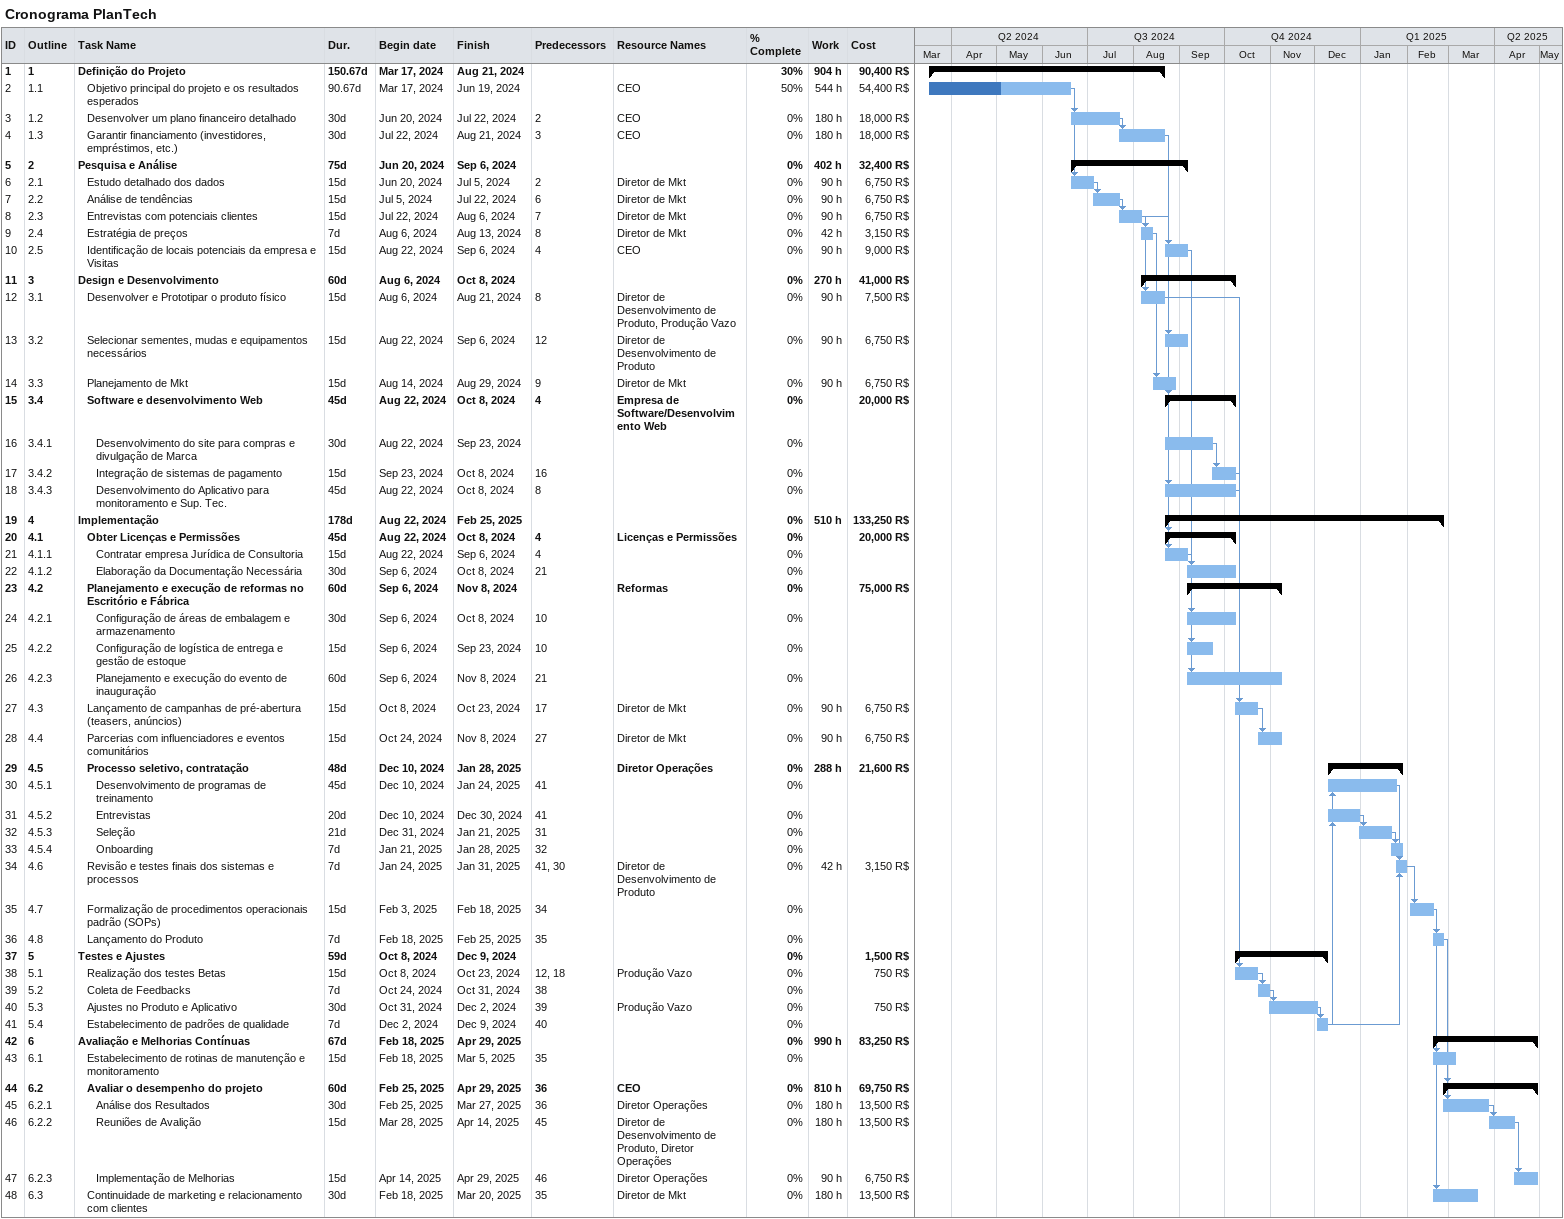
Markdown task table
Cronograma PlanTech

| ID | WBS | Task | Duration | Start | Finish | Predecessors | Resources | % complete | Work (h) | Cost (R$) |
|---|---|---|---|---|---|---|---|---|---|---|
| 1 | 1 | **Definição do Projeto** | 150.67d | 2024-03-17 | 2024-08-21 |  |  | 30 | 904 | 90400 |
| 2 | 1.1 | Objetivo principal do projeto e os resultados esperados | 90.67d | 2024-03-17 | 2024-06-19 |  | CEO | 50 | 544 | 54400 |
| 3 | 1.2 | Desenvolver um plano financeiro detalhado | 30d | 2024-06-20 | 2024-07-22 | 2 | CEO | 0 | 180 | 18000 |
| 4 | 1.3 | Garantir financiamento (investidores, empréstimos, etc.) | 30d | 2024-07-22 | 2024-08-21 | 3 | CEO | 0 | 180 | 18000 |
| 5 | 2 | **Pesquisa e Análise** | 75d | 2024-06-20 | 2024-09-06 |  |  | 0 | 402 | 32400 |
| 6 | 2.1 | Estudo detalhado dos dados | 15d | 2024-06-20 | 2024-07-05 | 2 | Diretor de Mkt | 0 | 90 | 6750 |
| 7 | 2.2 | Análise de tendências | 15d | 2024-07-05 | 2024-07-22 | 6 | Diretor de Mkt | 0 | 90 | 6750 |
| 8 | 2.3 | Entrevistas com potenciais clientes | 15d | 2024-07-22 | 2024-08-06 | 7 | Diretor de Mkt | 0 | 90 | 6750 |
| 9 | 2.4 | Estratégia de preços | 7d | 2024-08-06 | 2024-08-13 | 8 | Diretor de Mkt | 0 | 42 | 3150 |
| 10 | 2.5 | Identificação de locais potenciais da empresa e Visitas | 15d | 2024-08-22 | 2024-09-06 | 4 | CEO | 0 | 90 | 9000 |
| 11 | 3 | **Design e Desenvolvimento** | 60d | 2024-08-06 | 2024-10-08 |  |  | 0 | 270 | 41000 |
| 12 | 3.1 | Desenvolver e Prototipar o produto físico | 15d | 2024-08-06 | 2024-08-21 | 8 | Diretor de Desenvolvimento de Produto, Produção Vazo | 0 | 90 | 7500 |
| 13 | 3.2 | Selecionar sementes, mudas e equipamentos necessários | 15d | 2024-08-22 | 2024-09-06 | 12 | Diretor de Desenvolvimento de Produto | 0 | 90 | 6750 |
| 14 | 3.3 | Planejamento de Mkt | 15d | 2024-08-14 | 2024-08-29 | 9 | Diretor de Mkt | 0 | 90 | 6750 |
| 15 | 3.4 | **Software e desenvolvimento Web** | 45d | 2024-08-22 | 2024-10-08 | 4 | Empresa de Software/Desenvolvimento Web | 0 |  | 20000 |
| 16 | 3.4.1 | Desenvolvimento do site para compras e divulgação de Marca | 30d | 2024-08-22 | 2024-09-23 |  |  | 0 |  |  |
| 17 | 3.4.2 | Integração de sistemas de pagamento | 15d | 2024-09-23 | 2024-10-08 | 16 |  | 0 |  |  |
| 18 | 3.4.3 | Desenvolvimento do Aplicativo para monitoramento e Sup. Tec. | 45d | 2024-08-22 | 2024-10-08 | 8 |  | 0 |  |  |
| 19 | 4 | **Implementação** | 178d | 2024-08-22 | 2025-02-25 |  |  | 0 | 510 | 133250 |
| 20 | 4.1 | **Obter Licenças e Permissões** | 45d | 2024-08-22 | 2024-10-08 | 4 | Licenças e Permissões | 0 |  | 20000 |
| 21 | 4.1.1 | Contratar empresa Jurídica de Consultoria | 15d | 2024-08-22 | 2024-09-06 | 4 |  | 0 |  |  |
| 22 | 4.1.2 | Elaboração da Documentação Necessária | 30d | 2024-09-06 | 2024-10-08 | 21 |  | 0 |  |  |
| 23 | 4.2 | **Planejamento e execução de reformas no Escritório e Fábrica** | 60d | 2024-09-06 | 2024-11-08 |  | Reformas | 0 |  | 75000 |
| 24 | 4.2.1 | Configuração de áreas de embalagem e armazenamento | 30d | 2024-09-06 | 2024-10-08 | 10 |  | 0 |  |  |
| 25 | 4.2.2 | Configuração de logística de entrega e gestão de estoque | 15d | 2024-09-06 | 2024-09-23 | 10 |  | 0 |  |  |
| 26 | 4.2.3 | Planejamento e execução do evento de inauguração | 60d | 2024-09-06 | 2024-11-08 | 21 |  | 0 |  |  |
| 27 | 4.3 | Lançamento de campanhas de pré-abertura (teasers, anúncios) | 15d | 2024-10-08 | 2024-10-23 | 17 | Diretor de Mkt | 0 | 90 | 6750 |
| 28 | 4.4 | Parcerias com influenciadores e eventos comunitários | 15d | 2024-10-24 | 2024-11-08 | 27 | Diretor de Mkt | 0 | 90 | 6750 |
| 29 | 4.5 | **Processo seletivo, contratação** | 48d | 2024-12-10 | 2025-01-28 |  | Diretor Operações | 0 | 288 | 21600 |
| 30 | 4.5.1 | Desenvolvimento de programas de treinamento | 45d | 2024-12-10 | 2025-01-24 | 41 |  | 0 |  |  |
| 31 | 4.5.2 | Entrevistas | 20d | 2024-12-10 | 2024-12-30 | 41 |  | 0 |  |  |
| 32 | 4.5.3 | Seleção | 21d | 2024-12-31 | 2025-01-21 | 31 |  | 0 |  |  |
| 33 | 4.5.4 | Onboarding | 7d | 2025-01-21 | 2025-01-28 | 32 |  | 0 |  |  |
| 34 | 4.6 | Revisão e testes finais dos sistemas e processos | 7d | 2025-01-24 | 2025-01-31 | 41, 30 | Diretor de Desenvolvimento de Produto | 0 | 42 | 3150 |
| 35 | 4.7 | Formalização de procedimentos operacionais padrão (SOPs) | 15d | 2025-02-03 | 2025-02-18 | 34 |  | 0 |  |  |
| 36 | 4.8 | Lançamento do Produto | 7d | 2025-02-18 | 2025-02-25 | 35 |  | 0 |  |  |
| 37 | 5 | **Testes e Ajustes** | 59d | 2024-10-08 | 2024-12-09 |  |  | 0 |  | 1500 |
| 38 | 5.1 | Realização dos testes Betas | 15d | 2024-10-08 | 2024-10-23 | 12, 18 | Produção Vazo | 0 |  | 750 |
| 39 | 5.2 | Coleta de Feedbacks | 7d | 2024-10-24 | 2024-10-31 | 38 |  | 0 |  |  |
| 40 | 5.3 | Ajustes no Produto e Aplicativo | 30d | 2024-10-31 | 2024-12-02 | 39 | Produção Vazo | 0 |  | 750 |
| 41 | 5.4 | Estabelecimento de padrões de qualidade | 7d | 2024-12-02 | 2024-12-09 | 40 |  | 0 |  |  |
| 42 | 6 | **Avaliação e Melhorias Contínuas** | 67d | 2025-02-18 | 2025-04-29 |  |  | 0 | 990 | 83250 |
| 43 | 6.1 | Estabelecimento de rotinas de manutenção e monitoramento | 15d | 2025-02-18 | 2025-03-05 | 35 |  | 0 |  |  |
| 44 | 6.2 | **Avaliar o desempenho do projeto** | 60d | 2025-02-25 | 2025-04-29 | 36 | CEO | 0 | 810 | 69750 |
| 45 | 6.2.1 | Análise dos Resultados | 30d | 2025-02-25 | 2025-03-27 | 36 | Diretor Operações | 0 | 180 | 13500 |
| 46 | 6.2.2 | Reuniões de Avalição | 15d | 2025-03-28 | 2025-04-14 | 45 | Diretor de Desenvolvimento de Produto, Diretor Operações | 0 | 180 | 13500 |
| 47 | 6.2.3 | Implementação de Melhorias | 15d | 2025-04-14 | 2025-04-29 | 46 | Diretor Operações | 0 | 90 | 6750 |
| 48 | 6.3 | Continuidade de marketing e relacionamento com clientes | 30d | 2025-02-18 | 2025-03-20 | 35 | Diretor de Mkt | 0 | 180 | 13500 |
